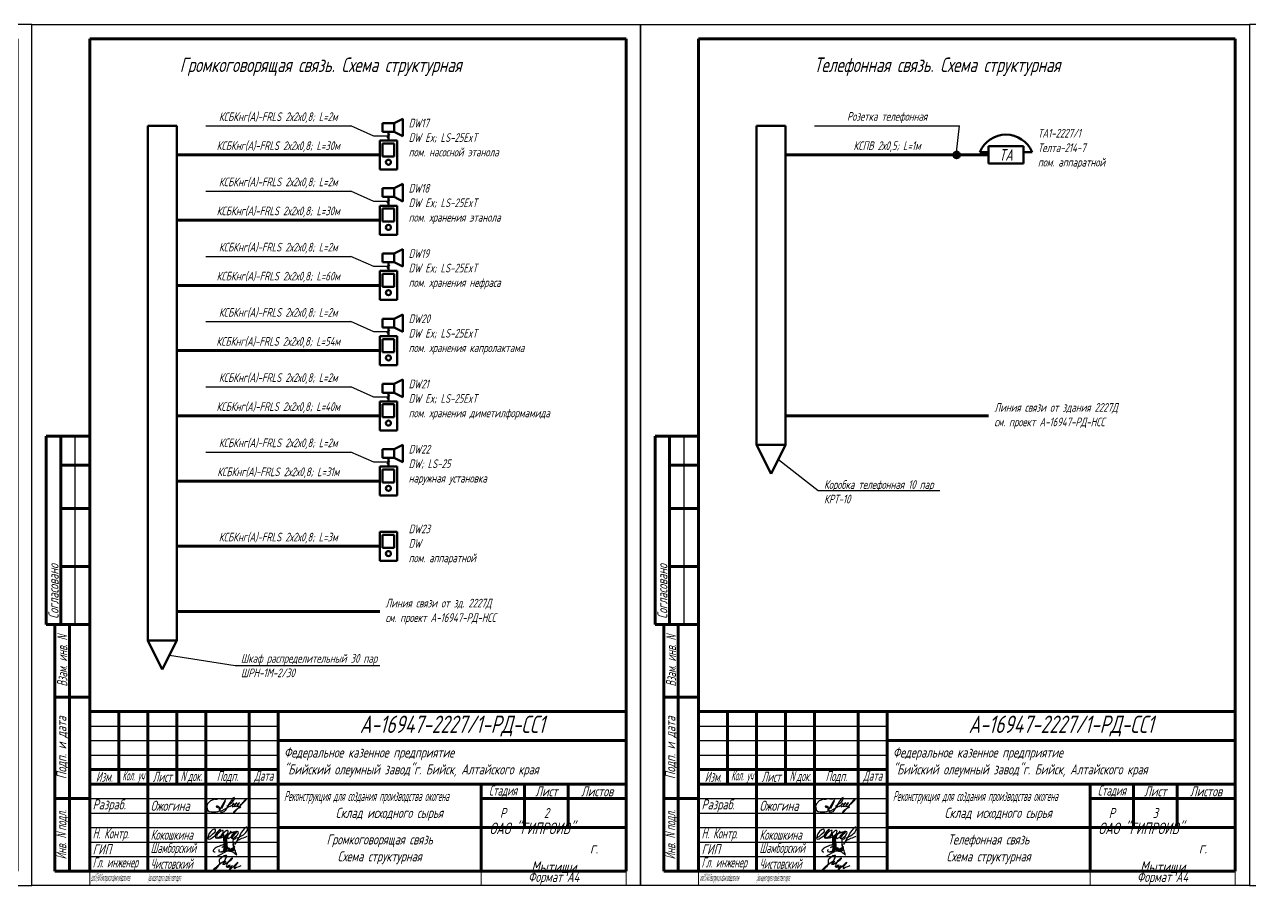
# Model space of a CAD drawing. Header units: millimetres. Extents: x 1337 to 3609, y 1874 to 2523.
# Drawn here: x 1754.8 to 2177.3, y 2226.4 to 2523.4 of the extents above; entities that cross this region are included whole.
import ezdxf
from ezdxf import colors
from ezdxf.entities.mleader import LeaderData, LeaderLine
from ezdxf.enums import TextEntityAlignment as Align
from ezdxf.math import Vec2, Vec3

# ---------------------------------------------------------------- set-up
doc = ezdxf.new("R2010")
doc.units = ezdxf.units.MM
doc.layers.get('Defpoints').update_dxf_attribs({"color": 33})
for name, color, linetype, lineweight in [('Линия выноска', 137, 'Continuous', 25), ('Линия связи (Вновь)', 3, 'Continuous', 60), ('Рамка толстая', 7, 'Continuous', 60), ('Рамка тонкая', 5, 'Continuous', 25), ('Связь', 84, 'Continuous', 50), ('Текст', 2, 'Continuous', 25), ('Штампы', 252, 'Continuous', 25)]:
    doc.layers.add(name, color=color, linetype=linetype, lineweight=lineweight)
doc.styles.add('Simplex', font='simplex.shx', dxfattribs={"width": 0.7, "oblique": 15})

# ---------------------------------------------------------------- blocks, each defined once
blk = doc.blocks.new('A$C7D080345')
at = {"layer": 'Рамка тонкая'}
for p, q in [((0, 297), (0, 0)), ((630, 297), (0, 297)), ((0, 0), (630, 0))]:
    blk.add_line(p, q, dxfattribs=at)
blk = doc.blocks.new('*T32')
at = {"layer": 'Defpoints', "color": 8, "linetype": 'ByBlock', "lineweight": 0, "transparency": 16777216}
for p, q in [((0, -55), (0, -60)), ((135, -55), (135, -60)), ((185, -55), (185, -60)), ((0, -60), (185, -60))]:
    blk.add_line(p, q, dxfattribs=at)
at = {"layer": 'Штампы', "color": 0, "linetype": 'ByBlock', "lineweight": 60, "transparency": 16777216}
for p, q in [((0, 0), (185, 0)), ((0, 0), (0, -55)), ((10, 0), (10, -25)), ((20, 0), (20, -55)), ((30, 0), (30, -25)), ((40, 0), (40, -55)), ((55, 0), (55, -55)), ((65, 0), (65, -55)), ((185, 0), (185, -55)), ((65, -10), (185, -10)), ((0, -20), (65, -20)), ((0, -25), (185, -25)), ((135, -25), (135, -55)), ((150, -25), (150, -40)), ((165, -25), (165, -40)), ((135, -30), (185, -30)), ((65, -40), (185, -40)), ((0, -55), (185, -55))]:
    blk.add_line(p, q, dxfattribs=at)
at = {"layer": 'Штампы', "color": 5, "linetype": 'ByBlock', "lineweight": 25, "transparency": 16777216}
for p, q in [((0, -5), (65, -5)), ((0, -10), (65, -10)), ((0, -15), (65, -15)), ((0, -30), (65, -30)), ((0, -35), (65, -35)), ((0, -40), (65, -40)), ((0, -45), (65, -45)), ((0, -50), (65, -50))]:
    blk.add_line(p, q, dxfattribs=at)
at = {"layer": 'Штампы', "color": 2, "transparency": 16777216, "style": 'Simplex'}
for s, insert, char_height, width, attachment_point in [('А-16947-2227/1-РД-СС1', (125, -5), 6, 120, 5), ('Федеральное казенное предприятие\\P"Бийский олеумный завод"г. Бийск, Алтайского края', (67, -17.5), 3.5, 116, 4), ('{\\W0.6;Изм.}', (5, -22.5), 3.5, 10, 5), ('{\\W0.4;Кол. уч}', (15, -22.5), 3.5, 10, 5), ('{\\W0.6;Лист}', (25, -22.5), 3.5, 10, 5), ('{\\Q15;\\W0.5;N\\fArial|b0|i0|c0|p34;\\Q15; \\Fsimplex|c204;док.}', (35, -22.5), 3.5, 10, 5), ('{\\W0.6;Подп.}', (47.5, -22.5), 3.5, 15, 5), ('{\\W0.6;Дата}', (60, -22.5), 3.5, 10, 5), ('{\\W0.4;Реконструкция для создания производства окогена                               }Склад исходного сырья', (67, -32.5), 3.5, 66, 4), ('{\\W0.6;Стадия}', (142.5, -27.5), 3.5, 15, 5), ('Лист', (157.5, -27.5), 3.5, 15, 5), ('Листов', (175, -27.5), 3.5, 20, 5), ('Разраб.', (1, -32.5), 3.5, 18, 4), ('Ожогина', (21, -32.5), 3.5, 18, 4), ('Р', (142.5, -35), 3.5, 15, 5), ('3', (157.5, -35), 3.5, 15, 5), ('ОАО "ГИПРОИВ"                         г. Мытищи', (160, -47.5), 4, 50, 5), ('{\\W0.6;Н. Контр.}', (1, -42.5), 3.5, 18, 4), ('{\\W0.6;Кокошкина}', (21, -42.5), 3.5, 18, 4), ('ГИП', (1, -47.5), 3.5, 18, 4), ('{\\W0.5;Шамборский}', (21, -47.5), 3.5, 18, 4), ('Телефонная связь\\PСхема структурная', (100, -47.5), 3.5, 70, 5), ('{\\W0.5;Гл. инженер}', (1, -52.5), 3.5, 18, 4), ('{\\W0.5;Чистовский}', (21, -52.5), 3.5, 18, 4), ('Формат А4', (160, -57.5), 3.5, 50, 5)]:
    blk.add_mtext(s, dxfattribs=dict(at, insert=insert, char_height=char_height, width=width, attachment_point=attachment_point))
blk = doc.blocks.new('A$C09094F02')
at = {"layer": 'Рамка тонкая'}
for p, q in [((1.97, 4.33), (1.61, 4.15)), ((2.85, 4.72), (1.97, 4.33)), ((3.25, 4.78), (2.85, 4.72)), ((3.25, 4.78), (3.89, 4.82)), ((4.2, 4.83), (3.89, 4.82)), ((4.85, 4.87), (4.2, 4.83)), ((6.85, 4.68), (4.72, 0.96)), ((5.29, 4.81), (4.85, 4.87)), ((5.56, 4.78), (5.29, 4.81)), ((6.13, 4.7), (5.56, 4.78)), ((9.08, 4.62), (8.74, 4.22)), ((9.37, 5.07), (9.08, 4.62)), ((9.81, 5.41), (9.37, 5.07)), ((9.37, 3.99), (9.57, 4.27)), ((9.57, 4.27), (9.88, 4.8)), ((9.9, 5.13), (9.81, 5.41)), ((9.88, 4.8), (9.89, 4.99)), ((9.89, 4.97), (9.9, 5.13)), ((9.94, 5.34), (9.94, 5.34)), ((13.59, 4.52), (12.54, 3.43)), ((13.58, 4.5), (13.73, 4.66)), ((13.71, 4.33), (13.64, 4.19)), ((13.74, 4.39), (13.71, 4.33)), ((13.73, 4.66), (13.83, 4.76)), ((13.77, 4.43), (13.74, 4.39)), ((13.84, 4.53), (13.77, 4.43)), ((13.83, 4.76), (13.94, 4.85)), ((13.87, 4.58), (13.84, 4.53)), ((13.93, 4.71), (13.87, 4.58)), ((13.97, 4.77), (13.93, 4.71)), ((13.94, 4.85), (13.98, 4.89)), ((13.98, 4.89), (13.97, 4.81)), ((13.97, 4.81), (13.97, 4.77)), ((0.44, 2.54), (0.37, 2.32)), ((0.37, 2.32), (0.49, 1.27)), ((0.66, 3.22), (0.44, 2.54)), ((0.49, 1.27), (0.69, 0.89)), ((1.61, 4.15), (0.66, 3.2)), ((0.69, 0.89), (1.23, 0.53)), ((1.23, 0.53), (1.94, 0.43)), ((1.94, 0.43), (2.83, 0.4)), ((2.83, 0.4), (3.56, 0.46)), ((3.56, 0.46), (4.19, 0.58)), ((3.72, 2.34), (3.66, 2.29)), ((3.66, 2.29), (3.66, 2.24)), ((3.66, 2.24), (3.73, 2.08)), ((3.81, 2.36), (3.72, 2.34)), ((3.72, 2.1), (3.86, 1.97)), ((3.93, 2.37), (3.81, 2.36)), ((3.85, 1.97), (4.41, 1.74)), ((3.98, 2.35), (3.93, 2.37)), ((4.06, 2.34), (3.98, 2.35)), ((4.23, 2.29), (4.06, 2.34)), ((4.19, 0.58), (4.74, 0.74)), ((4.38, 2.26), (4.23, 2.29)), ((4.79, 1.9), (4.38, 2.26)), ((4.41, 1.74), (4.66, 1.75)), ((4.66, 1.75), (5.05, 1.79)), ((4.72, 0.96), (4.84, 1.8)), ((4.74, 0.74), (5.14, 0.89)), ((4.8, 1.84), (4.78, 1.92)), ((4.81, 1.81), (4.8, 1.84)), ((4.82, 1.76), (4.81, 1.81)), ((4.82, 1.7), (4.82, 1.76)), ((5.08, 0.43), (5.34, 0.72)), ((5.5, 0.24), (5.08, 0.46)), ((5.34, 0.72), (5.72, 0.93)), ((6.52, 3.63), (5.5, 1.41)), ((6.27, 0.44), (5.5, 0.24)), ((5.66, 1.8), (5.68, 1.8)), ((5.72, 0.93), (8.35, 2.39)), ((6.67, 0.91), (6.27, 0.44)), ((6.73, 4.08), (6.52, 3.63)), ((7.02, 1.43), (6.67, 0.91)), ((7.36, 1.92), (7.02, 1.43)), ((7.25, 2.4), (7.9, 2.83)), ((7.65, 2.43), (7.36, 1.92)), ((8.03, 3.04), (7.65, 2.43)), ((7.8, 2.09), (8.35, 2.39)), ((7.84, 2.8), (8.77, 3.38)), ((8.39, 3.71), (8.03, 3.04)), ((8.36, 2.19), (8.54, 2.32)), ((8.74, 4.22), (8.39, 3.71)), ((8.54, 2.32), (8.7, 2.43)), ((8.7, 2.43), (9, 2.65)), ((8.77, 3.38), (9.12, 3.73)), ((9, 2.65), (9.26, 2.8)), ((9.1, 2.61), (9.08, 2.41)), ((9.08, 2.41), (9.11, 2.29)), ((9.2, 2.85), (9.1, 2.61)), ((9.11, 2.29), (9.14, 2.22)), ((9.12, 3.73), (9.37, 3.99)), ((9.14, 2.22), (9.39, 2.18)), ((9.24, 2.99), (9.2, 2.85)), ((9.38, 3.18), (9.24, 2.99)), ((9.26, 2.8), (9.54, 3.09)), ((9.43, 3.24), (9.38, 3.18)), ((9.39, 2.18), (9.45, 2.25)), ((9.5, 3.05), (9.4, 2.94)), ((9.72, 3.37), (9.43, 3.24)), ((9.45, 2.25), (9.66, 2.36)), ((9.72, 3.37), (9.5, 3.05)), ((9.54, 3.09), (9.63, 3.25)), ((9.66, 2.36), (9.86, 2.51)), ((9.73, 0.42), (9.88, 0.68)), ((9.75, 0.24), (9.73, 0.42)), ((11.24, 1.71), (9.8, 0.24)), ((9.85, 2.51), (9.84, 2.25)), ((9.84, 2.25), (10.52, 2.4)), ((9.93, 2.73), (9.85, 2.51)), ((9.86, 2.51), (10.14, 2.73)), ((9.88, 0.68), (10.13, 0.91)), ((10.07, 2.95), (9.93, 2.73)), ((10.22, 3.13), (10.07, 2.95)), ((10.13, 2.76), (10.33, 2.97)), ((10.13, 0.91), (10.34, 1.14)), ((10.36, 3.32), (10.22, 3.13)), ((10.33, 2.97), (10.56, 3.24)), ((10.34, 1.14), (10.75, 1.38)), ((10.48, 3.44), (10.36, 3.32)), ((10.42, 2.38), (10.77, 2.5)), ((10.74, 3.53), (10.48, 3.44)), ((10.56, 3.24), (10.68, 3.38)), ((10.67, 3.36), (10.74, 3.53)), ((10.76, 2.51), (10.75, 2.25)), ((10.75, 2.25), (11.09, 2.33)), ((10.75, 1.38), (10.98, 1.56)), ((10.84, 2.72), (10.76, 2.51)), ((10.77, 2.5), (11.05, 2.73)), ((10.98, 2.95), (10.84, 2.72)), ((11.13, 3.12), (10.98, 2.95)), ((10.98, 1.56), (11.56, 1.82)), ((11.04, 2.76), (11.24, 2.97)), ((11.05, 2.31), (11.35, 2.34)), ((11.27, 3.32), (11.13, 3.12)), ((11.24, 2.97), (11.47, 3.24)), ((11.62, 2.14), (11.24, 1.71)), ((11.39, 3.44), (11.27, 3.32)), ((11.35, 2.34), (11.65, 2.53)), ((11.65, 3.53), (11.39, 3.44)), ((11.47, 3.24), (11.59, 3.37)), ((11.56, 1.82), (11.72, 1.94)), ((11.59, 3.35), (11.65, 3.53)), ((11.84, 2.5), (11.62, 2.14)), ((11.72, 1.94), (12.16, 2.12)), ((12.54, 3.43), (11.84, 2.5)), ((11.94, 2.93), (12.61, 3.19)), ((12.61, 3.19), (13.65, 4.21))]:
    blk.add_line(p, q, dxfattribs=at)
blk.add_point((0, 0), dxfattribs=at)
blk = doc.blocks.new('A$C764A7DD2')
at = {"layer": 'Рамка тонкая'}
for points in [[(0.64, 2.29), (1.55, 2.78), (2.35, 3.54), (3.25, 4.42), (3.42, 4.78), (3.33, 5.15), (2.94, 5.32), (2.35, 5.07), (1.72, 4.56), (1.13, 3.68), (0.91, 3.12), (0.85, 2.75), (0.71, 2.16), (0.78, 1.93), (1.03, 1.82), (1.63, 1.97), (2.31, 2.39), (3.18, 3), (4.24, 4.04), (4.93, 4.62), (5.16, 5), (5.03, 5.15), (4.71, 5.06), (4.27, 4.6), (3.66, 3.91), (3.31, 3.23), (3.26, 2.74), (3.38, 2.3), (3.76, 2.2), (4.36, 2.42), (4.88, 2.81), (5.49, 3.23), (5.9, 3.87), (6, 4.2), (6.04, 4.8), (5.77, 4.88), (5.19, 4.63), (4.64, 4.14), (4.1, 3.55), (3.67, 2.91), (3.8, 2.52), (4.33, 2.22), (4.91, 2.34), (5.38, 2.72), (5.97, 3.53)], [(5.94, 3.54), (5.23, 2.82), (5.21, 2.37), (5.57, 2.4), (6.03, 2.63), (6.4, 2.87), (6.71, 3.09), (7.06, 3.33), (7.32, 3.54), (7.51, 3.8), (7.66, 4.03), (7.72, 4.33), (7.76, 4.57), (7.66, 4.74), (7.52, 4.83), (7.24, 4.83), (7.01, 4.73), (6.65, 4.45), (6.39, 4.2), (6.16, 3.97), (6.06, 3.69), (6.08, 3.53), (6.07, 3.05), (6.31, 2.77), (7.32, 3.3), (7.72, 3.59), (8.21, 3.96), (8.54, 4.29), (8.77, 4.67), (7.84, 3.47), (7.2, 2.63), (6.95, 2.36), (7.61, 3.15), (8.21, 3.78), (8.78, 4.09), (9.19, 4.27), (9.64, 4.41), (10.05, 4.49)], [(8.46, 2.41), (9.12, 2.83), (9.43, 3.13), (9.75, 3.57), (10.1, 3.95), (10.48, 4.22), (10.74, 4.46), (10.1, 3.75), (9.56, 3.09), (9.08, 2.58), (8.87, 2.23), (9.09, 2.05), (9.44, 2.07), (9.86, 2.32), (10.21, 2.69), (10.66, 3.03), (10.92, 3.33), (11.16, 3.77), (11.26, 4.07), (11.16, 4.36), (10.83, 4.53), (10.46, 4.53), (9.47, 3.79), (9.12, 3.35), (8.85, 3.01), (8.74, 2.62), (8.87, 2.2), (10.08, 1.9), (10.56, 2.33), (11.54, 2.57), (12.39, 2.98), (13, 3.37), (13.46, 3.77), (13.86, 4.17), (14.14, 4.58), (14.36, 5.07), (14.4, 5.45), (14.33, 5.76), (14.2, 5.95), (13.99, 5.98), (13.77, 5.86), (13.39, 5.53), (12.83, 4.82), (12.39, 4.25), (11.93, 3.43), (11.61, 2.82), (11.12, 1.94), (10.7, 1.24), (10.35, 0.63), (10.08, 0.16), (10.15, 0), (10.21, 0.41), (11.1, 1.47), (11.64, 1.79), (12.51, 2.16), (13.08, 2.36), (13.57, 2.58), (14.3, 2.91)], [(7.59, 3.14), (7.46, 2.58), (7.5, 2.21), (7.6, 2.07), (7.79, 2.07), (8.03, 2.18), (8.3, 2.31), (8.48, 2.41)]]:
    blk.add_lwpolyline(points, dxfattribs=at)
blk.add_point((0, 0.88), dxfattribs=at)
blk = doc.blocks.new('A$C06937CDB')
at = {"layer": 'Рамка тонкая'}
for points in [[(4.68, 2.39), (4.58, 2.24), (4.48, 2.05), (4.49, 1.94), (4.67, 1.78), (5.08, 1.64), (5.36, 1.6), (5.68, 1.65), (5.9, 1.75), (6.08, 1.87), (6.17, 2.03), (6.29, 2.33), (6.37, 2.75), (6.43, 3.29), (6.48, 4.23), (6.49, 4.56), (6.48, 4.91), (6.53, 5.46), (6.59, 6.14), (6.66, 6.62), (6.72, 6.63), (6.69, 6.02), (6.64, 5.17), (6.62, 4.37), (6.61, 4.04), (6.65, 3.71), (6.67, 3.2), (6.6, 2.67), (6.54, 2.12), (6.47, 1.71), (6.42, 1.65), (6.37, 2.01), (6.37, 2.49), (6.38, 3.21), (6.37, 3.99), (6.33, 4.72), (6.31, 5.09), (6.27, 5.55), (6.25, 6.06), (6.25, 6.55), (6.23, 7.08)], [(4.54, 1.65), (5.39, 1.71), (6.22, 1.82), (6.89, 1.89), (7.27, 1.93), (7.76, 1.93), (8.26, 1.89), (8.59, 1.84), (8.9, 1.74), (9.23, 1.6), (9.5, 1.41), (9.79, 1.24), (10.1, 1.01), (10.35, 0.78), (10.57, 0.6), (10.68, 0.57), (10.6, 0.81), (10.47, 1.12), (10.33, 1.55), (10.22, 1.95), (10.09, 2.33), (9.96, 2.81), (9.79, 3.39), (9.64, 4.02), (9.56, 4.51), (9.51, 4.88), (9.5, 5.32), (9.54, 5.78), (9.6, 6.16), (9.64, 6.45)], [(6.66, 3.16), (6.7, 2.81), (6.73, 2.43), (6.79, 2.16), (6.85, 2.12), (6.92, 2.44), (6.98, 2.83), (7.03, 3.28), (7.08, 3.77), (7.07, 4.1), (7.07, 4.46), (7.06, 4.97), (7.03, 5.5), (6.98, 6), (6.96, 6.41), (6.96, 6.83), (6.93, 7.06), (6.85, 6.77), (6.84, 6.44), (6.81, 5.78), (6.79, 5.34), (6.82, 4.84), (6.88, 4.07), (6.95, 3.5), (7.04, 2.89), (7.11, 2.52), (7.18, 2.3), (7.26, 2.29), (7.32, 2.48), (7.37, 2.75), (7.4, 3.03), (7.41, 3.56), (7.4, 3.98), (7.39, 4.41), (7.37, 4.66), (7.33, 5.01), (7.29, 5.33), (7.23, 5.7), (7.16, 6.19), (7.11, 6.44), (7.09, 6.03), (7.1, 5.53), (7.09, 5.08), (7.15, 4.63), (7.21, 4.17), (7.27, 3.77), (7.36, 3.25), (7.45, 2.99), (7.55, 2.9), (7.64, 2.88), (7.72, 2.92), (7.78, 2.97), (7.83, 3.04), (7.87, 3.09)], [(9.66, 2.44), (9.67, 2.53), (9.59, 2.61), (9.47, 2.7), (9.37, 2.73), (9.26, 2.69), (9.2, 2.55), (9.15, 2.42), (9.16, 2.25), (9.21, 2.08), (9.38, 1.99), (9.54, 2.02), (9.65, 2.1), (9.74, 2.21), (9.81, 2.34), (9.86, 2.52), (9.83, 2.68), (9.79, 2.89), (9.74, 3.06), (9.68, 3.25), (9.62, 3.48), (9.56, 3.71), (9.52, 3.92), (9.49, 4.15), (9.49, 4.35)], [(5.53, 3.07), (5.72, 3.22), (5.91, 3.36), (6.1, 3.47), (6.29, 3.59), (6.48, 3.7), (6.51, 3.75), (6.56, 3.82), (6.57, 3.91), (6.53, 4.02), (6.42, 4.1), (6.28, 4.12), (6.06, 4.08), (5.69, 3.97), (5.17, 3.79), (4.5, 3.51), (4.08, 3.32), (3.62, 3.08), (3.3, 2.87), (3.01, 2.62), (2.81, 2.46), (2.65, 2.26), (2.53, 2.06), (2.52, 1.93), (2.58, 1.79), (2.72, 1.71), (2.88, 1.65), (3.07, 1.62), (3.24, 1.6)], [(3.81, 0), (10.11, 3.41)], [(8.09, 2.48), (8.15, 2.49), (8.19, 2.54), (8.21, 2.61), (8.21, 2.68), (8.19, 2.73), (8.16, 2.79), (8.11, 2.85), (8.04, 2.89), (7.97, 2.91), (7.89, 2.92), (7.82, 2.9), (7.76, 2.84), (7.72, 2.78), (7.7, 2.67), (7.7, 2.57), (7.7, 2.41), (7.75, 2.29), (7.82, 2.17), (7.88, 2.13), (7.94, 2.09), (8.01, 2.12), (8.06, 2.18), (8.05, 2.28), (8.02, 2.37), (7.98, 2.35), (7.98, 2.3), (8.02, 2.23), (8.05, 2.18), (8.08, 2.15), (8.17, 2.09), (8.2, 2.08), (8.26, 2.09), (8.32, 2.12), (8.37, 2.16), (8.37, 2.22), (8.38, 2.3), (8.36, 2.36), (8.29, 2.38), (8.29, 2.3), (8.33, 2.22), (8.38, 2.16), (8.47, 2.1), (8.55, 2.1), (8.63, 2.12), (8.71, 2.19), (8.73, 2.26), (8.75, 2.35), (8.74, 2.47), (8.67, 2.54), (8.6, 2.53), (8.64, 2.43), (8.71, 2.29), (8.81, 2.16), (8.9, 2.14), (9.03, 2.19), (9.09, 2.3), (9.1, 2.4), (9.09, 2.5), (9.05, 2.56), (9.01, 2.52), (9.03, 2.45), (9.09, 2.34), (9.16, 2.29), (9.24, 2.3), (9.29, 2.36), (9.31, 2.42)]]:
    blk.add_lwpolyline(points, dxfattribs=at)
blk.add_point((0, 1.11), dxfattribs=at)
blk = doc.blocks.new('A$C2B280688')
at = {"layer": 'Рамка тонкая'}
blk.add_lwpolyline([(5.9, 2.28), (6.23, 2.95), (6.74, 3.98), (7.05, 4.58), (7.26, 5.14), (7.2, 5.36), (6.87, 5.4), (6.35, 5.18), (5.58, 4.7), (4.9, 4.13), (4.65, 3.83), (4.68, 3.34), (4.71, 2.85), (4.65, 2.36), (4.11, 1.47), (3.45, 0.73), (2.77, 0.33), (2.64, 0.37), (3.2, 0.97), (3.92, 1.64), (4.79, 2.37), (5.7, 3.02), (6.14, 3.24), (6.59, 3.47), (6.84, 3.33), (6.8, 3.06), (6.44, 2.93), (6.13, 2.57), (6.19, 2.35), (6.49, 2.37), (6.86, 2.59), (7.34, 2.87), (7.95, 3.27), (8.48, 3.66), (8.9, 3.97), (9.24, 4.32), (9.29, 4.51), (9.11, 4.39), (8.49, 3.82), (7.95, 3.37), (7.56, 2.83), (7.28, 2.26), (7.11, 1.8), (7.16, 1.44), (7.46, 1.46), (7.89, 1.68), (8.42, 2.02), (7.93, 1.87), (7.52, 1.64), (7.51, 1.3), (7.81, 1.3), (8.28, 1.39), (8.72, 1.59), (9.01, 1.79), (9.19, 1.95), (8.58, 1.25), (8.15, 0.65), (8.11, 0.32), (8.53, 0.66), (9.88, 1.9), (10.92, 2.95), (11.12, 3.02), (10.12, 1.84), (9.87, 1.32), (9.82, 0.92), (10.03, 1), (10.64, 1.29), (11.51, 1.58), (12.25, 1.85)], dxfattribs=at)
blk.add_point((0, 0), dxfattribs=at)
blk = doc.blocks.new('*T33')
at = {"layer": 'Defpoints', "color": 8, "linetype": 'ByBlock', "lineweight": 0, "transparency": 16777216}
for p, q in [((0, -55), (0, -60)), ((135, -55), (135, -60)), ((185, -55), (185, -60)), ((0, -60), (185, -60))]:
    blk.add_line(p, q, dxfattribs=at)
at = {"layer": 'Штампы', "color": 0, "linetype": 'ByBlock', "lineweight": 60, "transparency": 16777216}
for p, q in [((0, 0), (185, 0)), ((0, 0), (0, -55)), ((10, 0), (10, -25)), ((20, 0), (20, -55)), ((30, 0), (30, -25)), ((40, 0), (40, -55)), ((55, 0), (55, -55)), ((65, 0), (65, -55)), ((185, 0), (185, -55)), ((65, -10), (185, -10)), ((0, -20), (65, -20)), ((0, -25), (185, -25)), ((135, -25), (135, -55)), ((150, -25), (150, -40)), ((165, -25), (165, -40)), ((135, -30), (185, -30)), ((65, -40), (185, -40)), ((0, -55), (185, -55))]:
    blk.add_line(p, q, dxfattribs=at)
at = {"layer": 'Штампы', "color": 5, "linetype": 'ByBlock', "lineweight": 25, "transparency": 16777216}
for p, q in [((0, -5), (65, -5)), ((0, -10), (65, -10)), ((0, -15), (65, -15)), ((0, -30), (65, -30)), ((0, -35), (65, -35)), ((0, -40), (65, -40)), ((0, -45), (65, -45)), ((0, -50), (65, -50))]:
    blk.add_line(p, q, dxfattribs=at)
at = {"layer": 'Штампы', "color": 2, "transparency": 16777216, "style": 'Simplex'}
for s, insert, char_height, width, attachment_point in [('А-16947-2227/1-РД-СС1', (125, -5), 6, 120, 5), ('Федеральное казенное предприятие\\P"Бийский олеумный завод"г. Бийск, Алтайского края', (67, -17.5), 3.5, 116, 4), ('{\\W0.6;Изм.}', (5, -22.5), 3.5, 10, 5), ('{\\W0.4;Кол. уч}', (15, -22.5), 3.5, 10, 5), ('{\\W0.6;Лист}', (25, -22.5), 3.5, 10, 5), ('{\\Q15;\\W0.5;N\\fArial|b0|i0|c0|p34;\\Q15; \\Fsimplex|c204;док.}', (35, -22.5), 3.5, 10, 5), ('{\\W0.6;Подп.}', (47.5, -22.5), 3.5, 15, 5), ('{\\W0.6;Дата}', (60, -22.5), 3.5, 10, 5), ('{\\W0.4;Реконструкция для создания производства окогена                               }Склад исходного сырья', (67, -32.5), 3.5, 66, 4), ('{\\W0.6;Стадия}', (142.5, -27.5), 3.5, 15, 5), ('Лист', (157.5, -27.5), 3.5, 15, 5), ('Листов', (175, -27.5), 3.5, 20, 5), ('Разраб.', (1, -32.5), 3.5, 18, 4), ('Ожогина', (21, -32.5), 3.5, 18, 4), ('Р', (142.5, -35), 3.5, 15, 5), ('2', (157.5, -35), 3.5, 15, 5), ('ОАО "ГИПРОИВ"                         г. Мытищи', (160, -47.5), 4, 50, 5), ('{\\W0.6;Н. Контр.}', (1, -42.5), 3.5, 18, 4), ('{\\W0.6;Кокошкина}', (21, -42.5), 3.5, 18, 4), ('ГИП', (1, -47.5), 3.5, 18, 4), ('{\\W0.5;Шамборский}', (21, -47.5), 3.5, 18, 4), ('Громкоговорящая связь\\PСхема структурная', (100, -47.5), 3.5, 70, 5), ('{\\W0.5;Гл. инженер}', (1, -52.5), 3.5, 18, 4), ('{\\W0.5;Чистовский}', (21, -52.5), 3.5, 18, 4), ('Формат А4', (160, -57.5), 3.5, 50, 5)]:
    blk.add_mtext(s, dxfattribs=dict(at, insert=insert, char_height=char_height, width=width, attachment_point=attachment_point))
blk = doc.blocks.new('A$C20EB2E6C')
at = {"layer": 'Связь'}
for p, q in [((8, 17.5), (5, 16)), ((8, 11.5), (8, 17.5)), ((1, 13), (1, 16)), ((1, 16), (5, 16)), ((5, 13), (1, 13)), ((3, 13), (3, 10)), ((5, 16), (5, 13)), ((8, 11.5), (5, 13)), ((0, 0), (0, 10)), ((0, 10), (6, 10)), ((1, 4.5), (1, 9)), ((1, 9), (5, 9)), ((5, 9), (5, 4.5)), ((6, 10), (6, 0)), ((5, 4.5), (1, 4.5)), ((6, 0), (0, 0))]:
    blk.add_line(p, q, dxfattribs=at)
blk.add_circle((3, 2.5), 0.868, dxfattribs=at)
blk = doc.blocks.new('A$C62C24B35')
at = {"layer": 'Рамка толстая'}
for p, q in [((20, 5), (20, 292)), ((20, 292), (205, 292)), ((205, 292), (205, 5)), ((205, 5), (20, 5))]:
    blk.add_line(p, q, dxfattribs=at)
at = {"layer": 'Рамка тонкая'}
for p, q in [((0, 297), (210, 297)), ((0, 0), (0, 297)), ((210, 297), (210, 0)), ((210, 0), (0, 0))]:
    blk.add_line(p, q, dxfattribs=at)
blk = doc.blocks.new('*T34')
at = {"layer": 'Штампы', "color": 0, "linetype": 'ByBlock', "lineweight": 60, "transparency": 16777216}
for p, q in [((0, 0), (0, 85)), ((0, 85), (12, 85)), ((5, 0), (5, 85)), ((12, 0), (12, 85)), ((0, 60), (12, 60)), ((0, 25), (12, 25)), ((0, 0), (12, 0))]:
    blk.add_line(p, q, dxfattribs=at)
at = {"layer": 'Штампы', "color": 2, "transparency": 16777216, "char_height": 3.5, "attachment_point": 5, "rotation": 90, "style": 'Simplex'}
for s, insert, width in [('{\\W0.6;Взам. инв. \\Q15;N}', (2.5, 72.5), 25), ('Подп. и дата', (2.5, 42.5), 35), ('{\\W0.6;Инв. \\Q15;N\\fArial|b0|i0|c0|p34;\\Q15; \\Fsimplex|c204;подл.}', (2.5, 12.5), 25)]:
    blk.add_mtext(s, dxfattribs=dict(at, insert=insert, width=width))
blk = doc.blocks.new('*T35')
at = {"layer": 'Штампы', "color": 0, "linetype": 'ByBlock', "lineweight": 60, "transparency": 16777216}
for p, q in [((0, 0), (0, 65)), ((0, 65), (15, 65)), ((5, 0), (5, 65)), ((15, 0), (15, 65)), ((5, 55), (15, 55)), ((5, 40), (15, 40)), ((5, 20), (15, 20)), ((0, 0), (15, 0))]:
    blk.add_line(p, q, dxfattribs=at)
at = {"layer": 'Штампы', "color": 5, "linetype": 'ByBlock', "lineweight": 25, "transparency": 16777216}
blk.add_line((10, 0), (10, 65), dxfattribs=at)
at = {"layer": 'Штампы', "color": 2, "transparency": 16777216, "insert": (2.5, 2), "char_height": 3.5, "width": 61, "attachment_point": 4, "rotation": 90, "style": 'Simplex'}
blk.add_mtext('Согласовано', dxfattribs=at)
blk = doc.blocks.new('*T36')
at = {"layer": 'Штампы', "color": 0, "linetype": 'ByBlock', "lineweight": 60, "transparency": 16777216}
for p, q in [((0, 0), (0, 85)), ((0, 85), (12, 85)), ((5, 0), (5, 85)), ((12, 0), (12, 85)), ((0, 60), (12, 60)), ((0, 25), (12, 25)), ((0, 0), (12, 0))]:
    blk.add_line(p, q, dxfattribs=at)
at = {"layer": 'Штампы', "color": 2, "transparency": 16777216, "char_height": 3.5, "attachment_point": 5, "rotation": 90, "style": 'Simplex'}
for s, insert, width in [('{\\W0.6;Взам. инв. \\Q15;N}', (2.5, 72.5), 25), ('Подп. и дата', (2.5, 42.5), 35), ('{\\W0.6;Инв. \\Q15;N\\fArial|b0|i0|c0|p34;\\Q15; \\Fsimplex|c204;подл.}', (2.5, 12.5), 25)]:
    blk.add_mtext(s, dxfattribs=dict(at, insert=insert, width=width))
blk = doc.blocks.new('*T37')
at = {"layer": 'Штампы', "color": 0, "linetype": 'ByBlock', "lineweight": 60, "transparency": 16777216}
for p, q in [((0, 0), (0, 65)), ((0, 65), (15, 65)), ((5, 0), (5, 65)), ((15, 0), (15, 65)), ((5, 55), (15, 55)), ((5, 40), (15, 40)), ((5, 20), (15, 20)), ((0, 0), (15, 0))]:
    blk.add_line(p, q, dxfattribs=at)
at = {"layer": 'Штампы', "color": 5, "linetype": 'ByBlock', "lineweight": 25, "transparency": 16777216}
blk.add_line((10, 0), (10, 65), dxfattribs=at)
at = {"layer": 'Штампы', "color": 2, "transparency": 16777216, "insert": (2.5, 2), "char_height": 3.5, "width": 61, "attachment_point": 4, "rotation": 90, "style": 'Simplex'}
blk.add_mtext('Согласовано', dxfattribs=at)
blk = doc.blocks.new('_None')
blk = doc.blocks.new('A$C79A038C6')
at = {"layer": 'Связь'}
for p, q in [((3, 6), (3, 0)), ((15, 6), (3, 6)), ((15, 0), (15, 6)), ((3, 4), (0, 4)), ((3, 0), (15, 0)), ((15, 4), (18, 4))]:
    blk.add_line(p, q, dxfattribs=at)
blk.add_arc((9, 0.25), 9.75, 22.6199, 157.3801, dxfattribs=at)
at = {"layer": 'Связь', "style": 'Simplex', "oblique": 15, "width": 0.7}
blk.add_text('ТА', height=4, dxfattribs=at).set_placement((9, 3), align=Align.MIDDLE_CENTER)
blk = doc.blocks.new('A$C632518C5')
at = {"layer": 'Рамка толстая'}
for p, q in [((20, 292), (20, 5)), ((415, 292), (20, 292)), ((415, 5), (415, 292)), ((20, 5), (415, 5))]:
    blk.add_line(p, q, dxfattribs=at)
at = {"layer": 'Рамка тонкая'}
for p, q in [((0, 297), (0, 0)), ((420, 297), (0, 297)), ((420, 0), (420, 297)), ((0, 0), (420, 0))]:
    blk.add_line(p, q, dxfattribs=at)

msp = doc.modelspace()

# ---------------------------------------------------------------- linework, layer by layer
at = {"layer": 'Линия связи (Вновь)'}
for p, q in [((1807.33, 2478.37), (1877.33, 2478.37)), ((2017.33, 2478.37), (2075.33, 2478.37)), ((2077.33, 2478.37), (2087.33, 2478.37)), ((1807.33, 2455.87), (1877.33, 2455.87)), ((1807.33, 2433.37), (1877.33, 2433.37)), ((1807.33, 2410.87), (1877.33, 2410.87)), ((1807.33, 2388.37), (1877.33, 2388.37)), ((2017.33, 2388.37), (2087.33, 2388.37)), ((1807.33, 2365.87), (1877.33, 2365.87)), ((1807.33, 2343.37), (1877.33, 2343.37)), ((1807.33, 2320.87), (1877.33, 2320.87))]:
    msp.add_line(p, q, dxfattribs=at)
for centre, radius in [((2076.33, 2478.37), 1), ((2075.83, 2478.37), 0.25), ((2076.83, 2478.37), 0.25)]:
    msp.add_circle(centre, radius, dxfattribs=at)
at = {"layer": 'Связь'}
for p, q in [((1807.33, 2488.37), (1797.33, 2488.37)), ((1797.33, 2488.37), (1797.33, 2310.87)), ((1807.33, 2488.37), (1807.33, 2310.87)), ((2017.33, 2488.37), (2007.33, 2488.37)), ((2007.33, 2488.37), (2007.33, 2378.37)), ((2017.33, 2488.37), (2017.33, 2378.37)), ((2007.33, 2378.37), (2017.33, 2378.37)), ((2012.33, 2368.37), (2007.33, 2378.37)), ((2012.33, 2368.37), (2017.33, 2378.37)), ((1877.33, 2338.37), (1877.33, 2348.37)), ((1877.33, 2348.37), (1883.33, 2348.37)), ((1878.33, 2342.87), (1878.33, 2347.37)), ((1878.33, 2347.37), (1882.33, 2347.37)), ((1882.33, 2347.37), (1882.33, 2342.87)), ((1883.33, 2348.37), (1883.33, 2338.37)), ((1882.33, 2342.87), (1878.33, 2342.87)), ((1883.33, 2338.37), (1877.33, 2338.37)), ((1797.33, 2310.87), (1807.33, 2310.87)), ((1802.33, 2300.87), (1797.33, 2310.87)), ((1802.33, 2300.87), (1807.33, 2310.87))]:
    msp.add_line(p, q, dxfattribs=at)
msp.add_circle((1880.33, 2340.87), 0.868, dxfattribs=at)
at = {"layer": 'Текст', "ltscale": 100}
for p, q in [((1817.33, 2488.37), (1867.33, 2488.37)), ((1875.33, 2484.87), (1867.33, 2488.37)), ((1880.33, 2484.87), (1875.33, 2484.87)), ((1879.8, 2484.34), (1880.86, 2485.4)), ((2027.33, 2488.37), (2077.33, 2488.37)), ((2076.33, 2479.37), (2077.33, 2488.37)), ((1817.33, 2465.87), (1867.33, 2465.87)), ((1875.33, 2462.37), (1867.33, 2465.87)), ((1880.33, 2462.37), (1875.33, 2462.37)), ((1879.8, 2461.84), (1880.86, 2462.9)), ((1817.33, 2443.37), (1867.33, 2443.37)), ((1875.33, 2439.87), (1867.33, 2443.37)), ((1880.33, 2439.87), (1875.33, 2439.87)), ((1879.8, 2439.34), (1880.86, 2440.4)), ((1817.33, 2420.87), (1867.33, 2420.87)), ((1875.33, 2417.37), (1867.33, 2420.87)), ((1880.33, 2417.37), (1875.33, 2417.37)), ((1879.8, 2416.84), (1880.86, 2417.9)), ((1817.33, 2398.37), (1867.33, 2398.37)), ((1875.33, 2394.87), (1867.33, 2398.37)), ((1880.33, 2394.87), (1875.33, 2394.87)), ((1879.8, 2394.34), (1880.86, 2395.4)), ((1817.33, 2375.87), (1867.33, 2375.87)), ((1875.33, 2372.37), (1867.33, 2375.87)), ((1880.33, 2372.37), (1875.33, 2372.37)), ((1879.8, 2371.84), (1880.86, 2372.9))]:
    msp.add_line(p, q, dxfattribs=at)

# ---------------------------------------------------------------- block references
for name, p in [('A$C632518C5', (1337.33, 2226.37)), ('A$C7D080345', (2177.33, 2226.37)), ('*T35', (1762.33, 2316.37)), ('*T37', (1972.33, 2316.37)), ('*T34', (1765.33, 2231.37)), ('*T36', (1975.33, 2231.37)), ('*T33', (1777.33, 2286.37)), ('*T32', (1987.33, 2286.37))]:
    msp.add_blockref(name, p)
at = {"layer": 'Линия связи (Вновь)'}
for p in [(1817.33, 2251.37), (2027.33, 2251.37)]:
    msp.add_blockref('A$C09094F02', p, dxfattribs=at)
at = {"layer": 'Рамка тонкая'}
for name, p in [('A$C62C24B35', (1757.33, 2226.37)), ('A$C62C24B35', (1967.33, 2226.37)), ('A$C09094F02', (1817.33, 2251.37)), ('A$C09094F02', (2027.33, 2251.37)), ('A$C764A7DD2', (1817.33, 2240.49)), ('A$C764A7DD2', (2027.33, 2240.49)), ('A$C06937CDB', (1817.33, 2236.37)), ('A$C06937CDB', (2027.33, 2236.37)), ('A$C2B280688', (1817.33, 2231.37)), ('A$C2B280688', (2027.33, 2231.37))]:
    msp.add_blockref(name, p, dxfattribs=at)
at = {"layer": 'Связь'}
for name, p in [('A$C20EB2E6C', (1877.33, 2473.37)), ('A$C79A038C6', (2084.33, 2475.37)), ('A$C20EB2E6C', (1877.33, 2450.87)), ('A$C20EB2E6C', (1877.33, 2428.37)), ('A$C20EB2E6C', (1877.33, 2405.87)), ('A$C20EB2E6C', (1877.33, 2383.37)), ('A$C20EB2E6C', (1877.33, 2360.87))]:
    msp.add_blockref(name, p, dxfattribs=at)

# ---------------------------------------------------------------- texts
at = {"layer": 'Defpoints', "style": 'Simplex', "oblique": 15, "width": 0.1}
for p in [(1777.59, 2227.91), (1987.59, 2227.91)]:
    msp.add_text('\\pxsm0.75;{\\W0.4;Реконструкция для создания производства окогена                               Сушка исходного продукта и просейка готового продукта ', height=2.5, dxfattribs=at).set_placement(p)
at = {"layer": 'Текст', "ltscale": 100, "style": 'Simplex'}
for s, insert, char_height, width, attachment_point in [('\\pi31.05342;{\\C2;Громкоговорящая связь. Схема структурная}', (1777.33, 2511.97), 5, 185, 1), ('\\pi39.80342;{\\C2;Телефонная связь. Схема структурная}', (1987.33, 2511.97), 5, 185, 1), ('Линия связи от здания 2227Д\\Pсм. проект А-16947-РД-НСС', (2089.33, 2388.37), 3, 58.2701, 4), ('Линия связи от зд. 2227Д\\Pсм. проект А-16947-РД-НСС\\P', (1879.33, 2320.87), 3, 58.2701, 4)]:
    msp.add_mtext(s, dxfattribs=dict(at, insert=insert, char_height=char_height, width=width, attachment_point=attachment_point))
at = {"layer": 'Текст', "ltscale": 100, "char_height": 3, "style": 'Simplex'}
for s, width, insert, attachment_point in [('КСБКнг(А)-FRLS 2х2х0,8; L=2м', 55.2086, (1842.33, 2489.37), 8), ('Розетка телефонная', 55.2086, (2052.33, 2489.37), 8), ('DW17\\PDW Ex; LS-25ExT\\Pпом. насосной этанола', 62.2851, (1887.33, 2490.87), 1), ('ТА1-2227/1\\PТелта-214-7\\Pпом. аппаратной', 32.2851, (2104.33, 2487.37), 1), ('КСБКнг(А)-FRLS 2х2х0,8; L=30м', 58.7493, (1842.33, 2479.37), 8), ('КСПВ 2х0,5; L=1м', 58.7493, (2052.33, 2479.37), 8), ('КСБКнг(А)-FRLS 2х2х0,8; L=2м', 55.2086, (1842.33, 2466.87), 8), ('DW18\\PDW Ex; LS-25ExT\\Pпом. хранения этанола', 62.2851, (1887.33, 2468.37), 1), ('КСБКнг(А)-FRLS 2х2х0,8; L=30м', 58.7493, (1842.33, 2456.87), 8), ('КСБКнг(А)-FRLS 2х2х0,8; L=2м', 55.2086, (1842.33, 2444.37), 8), ('DW19\\PDW Ex; LS-25ExT\\Pпом. хранения нефраса', 62.2851, (1887.33, 2445.87), 1), ('КСБКнг(А)-FRLS 2х2х0,8; L=60м', 58.7493, (1842.33, 2434.37), 8), ('КСБКнг(А)-FRLS 2х2х0,8; L=2м', 55.2086, (1842.33, 2421.87), 8), ('DW20\\PDW Ex; LS-25ExT\\Pпом. хранения капролактама', 62.2851, (1887.33, 2423.37), 1), ('КСБКнг(А)-FRLS 2х2х0,8; L=54м', 63.0198, (1842.33, 2411.87), 8), ('КСБКнг(А)-FRLS 2х2х0,8; L=2м', 55.2086, (1842.33, 2399.37), 8), ('DW21\\PDW Ex; LS-25ExT\\Pпом. хранения диметилформамида', 62.2851, (1887.33, 2400.87), 1), ('КСБКнг(А)-FRLS 2х2х0,8; L=40м', 63.0198, (1842.33, 2389.37), 8), ('КСБКнг(А)-FRLS 2х2х0,8; L=2м', 55.2086, (1842.33, 2376.87), 8), ('DW22\\PDW; LS-25\\Pнаружная установка', 62.2851, (1887.33, 2378.37), 1), ('КСБКнг(А)-FRLS 2х2х0,8; L=31м', 63.0198, (1842.33, 2366.87), 8), ('DW23\\PDW\\Pпом. аппаратной', 62.2851, (1887.33, 2350.87), 1), ('КСБКнг(А)-FRLS 2х2х0,8; L=3м', 63.0198, (1842.33, 2344.37), 8)]:
    msp.add_mtext_dynamic_manual_height_columns(s, width=width, gutter_width=12.5, heights=[0], dxfattribs=dict(at, insert=insert, attachment_point=attachment_point))

# ---------------------------------------------------------------- next in the draw order: leaders
at = {"layer": 'Линия выноска'}
ml = msp.add_multileader_mtext('Standard', dxfattribs=at)
ml.set_content('Коробка телефонная 10 пар\\PКРТ-10', color=2, style='Simplex')
ml.set_leader_properties()
ml.set_arrow_properties(name='NONE')
ml.build(insert=Vec2(0, 0))
ml.multileader.update_dxf_attribs({"text_left_attachment_type": 6, "text_right_attachment_type": 6, "dogleg_length": 0})
ctx = ml.context
ctx.base_point, ctx.char_height, ctx.plane_origin = Vec3(2028.57, 2362.57), 3, Vec3(2043.89, 2342.15)
ctx.left_attachment, ctx.right_attachment = 6, 6
notes = []
notes.append((ctx, [(1, (1, 1, 0), (2028.57, 2362.57), (1, 0), 0, [(0, [(2014.83, 2373.37)], 0, [])])]))
ctx.mtext.insert, ctx.mtext.flow_direction = Vec3(2030.57, 2366.17), 5
ctx.mtext.has_bg_fill, ctx.mtext.bg_color, ctx.mtext.bg_scale_factor, ctx.mtext.bg_transparency, ctx.mtext.use_window_bg_color = 1, -1027028792, 1.5, 0, 1
ml = msp.add_multileader_mtext('Standard', dxfattribs=at)
ml.set_content('Шкаф распределительный 30 пар\\PШРН-1М-2/30', color=2, style='Simplex')
ml.set_leader_properties()
ml.set_arrow_properties(name='NONE')
ml.build(insert=Vec2(0, 0))
ml.multileader.update_dxf_attribs({"text_left_attachment_type": 6, "text_right_attachment_type": 6, "dogleg_length": 0})
ctx = ml.context
ctx.base_point, ctx.char_height, ctx.plane_origin = Vec3(1827.47, 2302.22), 3, Vec3(1833.89, 2274.65)
ctx.left_attachment, ctx.right_attachment = 6, 6
notes.append((ctx, [(1, (1, 1, 0), (1827.47, 2302.22), (1, 0), 0, [(0, [(1804.83, 2305.87)], 0, [])])]))
ctx.mtext.insert, ctx.mtext.flow_direction = Vec3(1829.47, 2306.22), 5
ctx.mtext.has_bg_fill, ctx.mtext.bg_color, ctx.mtext.bg_scale_factor, ctx.mtext.bg_transparency, ctx.mtext.use_window_bg_color = 1, -1027028792, 1.5, 0, 1
for ctx, leaders in notes:
    for number, flags, end, landing, length, lines in leaders:
        leader = LeaderData()
        leader.index, (leader.has_last_leader_line, leader.has_dogleg_vector, leader.attachment_direction) = number, flags
        leader.last_leader_point, leader.dogleg_vector, leader.dogleg_length = Vec3(end), Vec3(landing), length
        for number, points, colour, breaks in lines:
            line = LeaderLine()
            line.index, line.vertices, line.color, line.breaks = number, Vec3.list(points), colors.encode_raw_color(colour), breaks
            leader.lines.append(line)
        ctx.leaders.append(leader)

doc.saveas('drawing.dxf')
